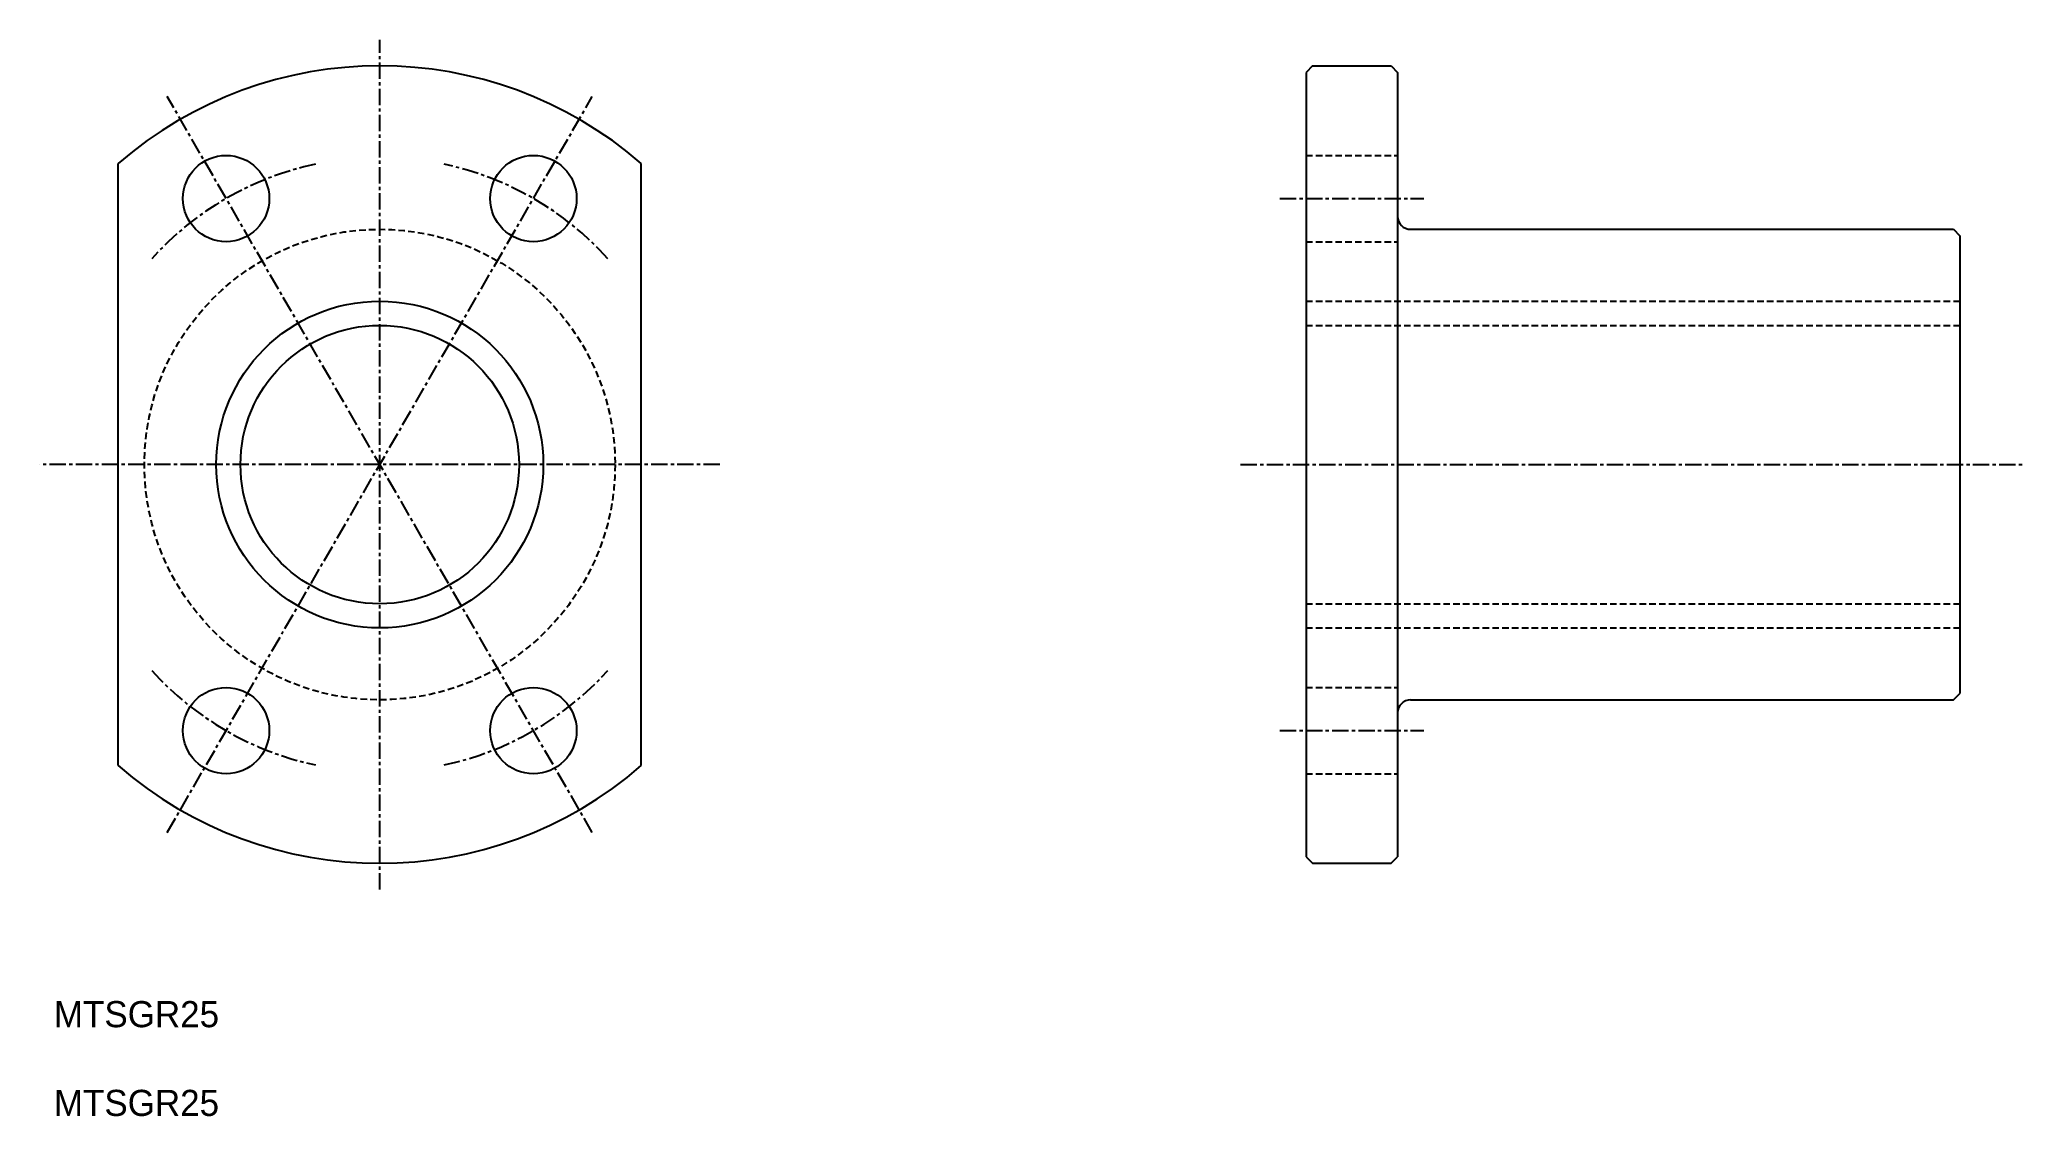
# Model space of a CAD drawing. Extents: x 91 to 243, y 33 to 115.
import ezdxf

# ---------------------------------------------------------------- set-up
doc = ezdxf.new("R2010")
doc.units = 0
doc.linetypes.add('CENTER', pattern=[2, 1.25, -0.25, 0.25, -0.25])
doc.linetypes.add('DASHED', pattern=[0.75, 0.5, -0.25])
doc.layers.get('0').update_dxf_attribs({"linetype": 'CONTINUOUS'})
doc.layers.add('CENTER', color=1, linetype='CENTER')

msp = doc.modelspace()

# ---------------------------------------------------------------- linework, layer by layer
at = {"color": 7, "linetype": 'CONTINUOUS'}
for p, q in [((188.04, 113.3), (187.54, 112.8)), ((187.54, 112.8), (187.54, 52.8)), ((188.04, 113.3), (194.04, 113.3)), ((194.04, 113.3), (194.54, 112.8)), ((194.54, 112.8), (194.54, 52.8)), ((96.71, 59.77), (96.71, 105.83)), ((136.71, 59.77), (136.71, 105.83)), ((195.54, 100.8), (237.04, 100.8)), ((237.04, 100.8), (237.54, 100.3)), ((237.54, 100.3), (237.54, 65.3)), ((187.54, 98.05), (187.54, 98.05)), ((237.04, 64.8), (237.54, 65.3)), ((195.54, 64.8), (237.04, 64.8)), ((187.54, 52.8), (188.04, 52.3)), ((188.04, 52.3), (194.04, 52.3)), ((194.04, 52.3), (194.54, 52.8))]:
    msp.add_line(p, q, dxfattribs=at)
at = {"color": 3, "linetype": 'DASHED'}
for p, q in [((187.54, 106.45), (194.54, 106.45)), ((187.54, 99.85), (194.54, 99.85)), ((187.54, 95.3), (237.54, 95.3)), ((187.54, 93.45), (237.54, 93.45)), ((187.54, 72.15), (237.54, 72.15)), ((187.54, 70.3), (237.54, 70.3)), ((187.54, 65.75), (194.54, 65.75)), ((187.54, 59.15), (194.54, 59.15))]:
    msp.add_line(p, q, dxfattribs=at)
at = {"color": 7, "linetype": 'CONTINUOUS'}
for centre, radius in [((104.96, 103.15), 3.3), ((128.46, 103.15), 3.3), ((116.71, 82.8), 10.65), ((104.96, 62.45), 3.3), ((128.46, 62.45), 3.3)]:
    msp.add_circle(centre, radius, dxfattribs=at)
at = {"color": 3, "linetype": 'DASHED'}
msp.add_circle((116.71, 82.8), 18, dxfattribs=at)
at = {"color": 3, "linetype": 'CONTINUOUS'}
msp.add_circle((116.71, 82.8), 12.5, dxfattribs=at)
at = {"color": 7, "linetype": 'CONTINUOUS'}
for centre, radius, start, end in [((116.71, 82.8), 30.5, 49.0244, 130.9756), ((195.54, 101.8), 1, 180, 270), ((195.54, 63.8), 1, 90, 180), ((116.71, 82.8), 30.5, 229.0244, 310.9756)]:
    msp.add_arc(centre, radius, start, end, dxfattribs=at)
at = {"layer": 'CENTER', "color": 1, "linetype": 'CENTER'}
for p, q in [((116.71, 50.3), (116.71, 115.3)), ((132.96, 54.66), (100.46, 110.95)), ((100.46, 54.66), (132.96, 110.95)), ((185.54, 103.15), (196.54, 103.15)), ((142.71, 82.8), (90.71, 82.8)), ((182.54, 82.8), (242.54, 82.8)), ((185.54, 62.45), (196.54, 62.45))]:
    msp.add_line(p, q, dxfattribs=at)
for start, end in [(102.0798, 137.9202), (42.0798, 77.9202), (222.0798, 257.9202), (282.0798, 317.9202)]:
    msp.add_arc((116.71, 82.8), 23.5, start, end, dxfattribs=at)

# ---------------------------------------------------------------- texts
at = {"color": 7, "linetype": 'CONTINUOUS'}
for p in [(91.79, 39.76), (91.79, 32.97)]:
    msp.add_text('MTSGR25', height=2, dxfattribs=at).set_placement(p)

doc.saveas('drawing.dxf')
